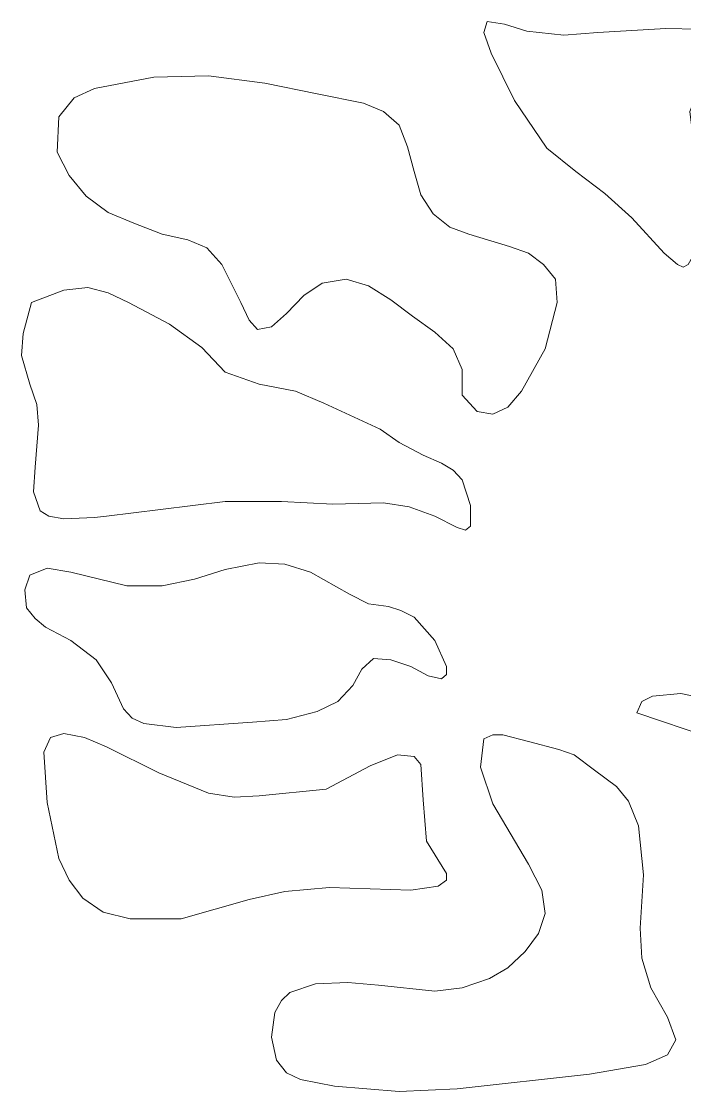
# Model space of a CAD drawing. Header units: millimetres. Extents: x -1200 to 1200, y -590 to 590.
# Drawn here: x -1200 to -903.1, y 102.8 to 581.6 of the extents above; entities that cross this region are included whole.
import ezdxf

# ---------------------------------------------------------------- set-up
doc = ezdxf.new("R2010")
doc.units = ezdxf.units.MM
doc.header["$MEASUREMENT"] = 0
doc.layers.add('Layer 1', color=7, linetype='Continuous')

msp = doc.modelspace()

# ---------------------------------------------------------------- linework, layer by layer
at = {"layer": 'Layer 1', "color": 250, "lineweight": 20}
for points, knots in [([(-901.516, 472.8718), (-901.516, 472.8718), (-896.2789, 482.0639), (-896.2789, 482.0639), (-896.2789, 482.0639), (-892.5377, 493.0554), (-892.5377, 493.0554), (-892.5377, 493.0554), (-892.5377, 505.2458), (-892.5377, 505.2458), (-892.5377, 505.2458), (-894.783, 518.6329), (-894.783, 518.6329), (-894.783, 518.6329), (-900.02, 535.2198), (-900.02, 535.2198), (-900.02, 535.2198), (-900.7667, 541.2141), (-900.7667, 541.2141), (-900.7667, 541.2141), (-899.2707, 545.0124), (-899.2707, 545.0124), (-899.2707, 545.0124), (-891.7885, 546.2113), (-891.7885, 546.2113), (-891.7885, 546.2113), (-867.3462, 545.0124), (-867.3462, 545.0124), (-867.3462, 545.0124), (-858.1209, 545.6107), (-858.1209, 545.6107), (-858.1209, 545.6107), (-849.8893, 548.0085), (-849.8893, 548.0085), (-849.8893, 548.0085), (-842.9065, 553.4045), (-842.9065, 553.4045), (-842.9065, 553.4045), (-839.1654, 559.5984), (-839.1654, 559.5984), (-839.1654, 559.5984), (-840.6614, 564.396), (-840.6614, 564.396), (-840.6614, 564.396), (-846.1481, 569.391), (-846.1481, 569.391), (-846.1481, 569.391), (-861.3625, 574.787), (-861.3625, 574.787), (-861.3625, 574.787), (-882.5605, 577.7831), (-882.5605, 577.7831), (-882.5605, 577.7831), (-911.4906, 578.3836), (-911.4906, 578.3836), (-911.4906, 578.3836), (-941.9193, 576.5842), (-941.9193, 576.5842), (-941.9193, 576.5842), (-957.1335, 575.3853), (-957.1335, 575.3853), (-957.1335, 575.3853), (-973.8412, 577.1847), (-973.8412, 577.1847), (-973.8412, 577.1847), (-983.8184, 580.3824), (-983.8184, 580.3824), (-983.8184, 580.3824), (-991.5504, 581.5814), (-991.5504, 581.5814), (-991.5504, 581.5814), (-993.0464, 576.5842), (-993.0464, 576.5842), (-993.0464, 576.5842), (-989.8047, 567.3921), (-989.8047, 567.3921), (-989.8047, 567.3921), (-979.328, 546.2113), (-979.328, 546.2113), (-979.328, 546.2113), (-964.863, 524.8288), (-964.863, 524.8288), (-964.863, 524.8288), (-951.8939, 514.4378), (-951.8939, 514.4378), (-951.8939, 514.4378), (-938.9247, 504.6452), (-938.9247, 504.6452), (-938.9247, 504.6452), (-926.7049, 493.6559), (-926.7049, 493.6559), (-926.7049, 493.6559), (-912.2398, 477.8689), (-912.2398, 477.8689), (-912.2398, 477.8689), (-906.2535, 472.8718), (-906.2535, 472.8718), (-906.2535, 472.8718), (-903.7612, 471.6729), (-903.7612, 471.6729), (-903.7612, 471.6729), (-901.516, 472.8718), (-901.516, 472.8718)], [0, 0, 0, 0, 0.02941176, 0.02941176, 0.02941176, 0.05882353, 0.05882353, 0.05882353, 0.08823529, 0.08823529, 0.08823529, 0.11764706, 0.11764706, 0.11764706, 0.14705882, 0.14705882, 0.14705882, 0.17647059, 0.17647059, 0.17647059, 0.20588235, 0.20588235, 0.20588235, 0.23529412, 0.23529412, 0.23529412, 0.26470588, 0.26470588, 0.26470588, 0.29411765, 0.29411765, 0.29411765, 0.32352941, 0.32352941, 0.32352941, 0.35294118, 0.35294118, 0.35294118, 0.38235294, 0.38235294, 0.38235294, 0.41176471, 0.41176471, 0.41176471, 0.44117647, 0.44117647, 0.44117647, 0.47058824, 0.47058824, 0.47058824, 0.5, 0.5, 0.5, 0.52941176, 0.52941176, 0.52941176, 0.55882353, 0.55882353, 0.55882353, 0.58823529, 0.58823529, 0.58823529, 0.61764706, 0.61764706, 0.61764706, 0.64705882, 0.64705882, 0.64705882, 0.67647059, 0.67647059, 0.67647059, 0.70588235, 0.70588235, 0.70588235, 0.73529412, 0.73529412, 0.73529412, 0.76470588, 0.76470588, 0.76470588, 0.79411765, 0.79411765, 0.79411765, 0.82352941, 0.82352941, 0.82352941, 0.85294118, 0.85294118, 0.85294118, 0.88235294, 0.88235294, 0.88235294, 0.91176471, 0.91176471, 0.91176471, 0.94117647, 0.94117647, 0.94117647, 0.97058824, 0.97058824, 0.97058824, 1, 1, 1, 1]), ([(-1002.7739, 414.3221), (-1002.7739, 414.3221), (-1002.7739, 425.912), (-1002.7739, 425.912), (-1002.7739, 425.912), (-1006.7621, 435.104), (-1006.7621, 435.104), (-1006.7621, 435.104), (-1014.9937, 442.4989), (-1014.9937, 442.4989), (-1014.9937, 442.4989), (-1024.9709, 449.6922), (-1024.9709, 449.6922), (-1024.9709, 449.6922), (-1034.6958, 457.087), (-1034.6958, 457.087), (-1034.6958, 457.087), (-1044.673, 463.2809), (-1044.673, 463.2809), (-1044.673, 463.2809), (-1054.6477, 466.2791), (-1054.6477, 466.2791), (-1054.6477, 466.2791), (-1065.3742, 464.4797), (-1065.3742, 464.4797), (-1065.3742, 464.4797), (-1073.6031, 458.8843), (-1073.6031, 458.8843), (-1073.6031, 458.8843), (-1081.3351, 450.891), (-1081.3351, 450.891), (-1081.3351, 450.891), (-1088.0682, 444.8966), (-1088.0682, 444.8966), (-1088.0682, 444.8966), (-1094.3043, 443.6978), (-1094.3043, 443.6978), (-1094.3043, 443.6978), (-1098.0454, 447.8927), (-1098.0454, 447.8927), (-1098.0454, 447.8927), (-1101.7865, 455.8859), (-1101.7865, 455.8859), (-1101.7865, 455.8859), (-1110.2653, 472.8718), (-1110.2653, 472.8718), (-1110.2653, 472.8718), (-1116.9982, 480.2667), (-1116.9982, 480.2667), (-1116.9982, 480.2667), (-1125.4795, 483.8633), (-1125.4795, 483.8633), (-1125.4795, 483.8633), (-1136.9527, 486.4605), (-1136.9527, 486.4605), (-1136.9527, 486.4605), (-1149.6721, 491.256), (-1149.6721, 491.256), (-1149.6721, 491.256), (-1161.1426, 496.0537), (-1161.1426, 496.0537), (-1161.1426, 496.0537), (-1171.1199, 503.4464), (-1171.1199, 503.4464), (-1171.1199, 503.4464), (-1178.6021, 512.6385), (-1178.6021, 512.6385), (-1178.6021, 512.6385), (-1184.089, 523.0294), (-1184.089, 523.0294), (-1184.089, 523.0294), (-1183.3397, 538.8164), (-1183.3397, 538.8164), (-1183.3397, 538.8164), (-1176.357, 547.4101), (-1176.357, 547.4101), (-1176.357, 547.4101), (-1167.3787, 551.6051), (-1167.3787, 551.6051), (-1167.3787, 551.6051), (-1140.6939, 556.6023), (-1140.6939, 556.6023), (-1140.6939, 556.6023), (-1116.2516, 557.2006), (-1116.2516, 557.2006), (-1116.2516, 557.2006), (-1091.0626, 554.0029), (-1091.0626, 554.0029), (-1091.0626, 554.0029), (-1067.6168, 549.2074), (-1067.6168, 549.2074), (-1067.6168, 549.2074), (-1046.9182, 545.0124), (-1046.9182, 545.0124), (-1046.9182, 545.0124), (-1037.94, 541.2141), (-1037.94, 541.2141), (-1037.94, 541.2141), (-1030.9547, 535.2198), (-1030.9547, 535.2198), (-1030.9547, 535.2198), (-1027.2135, 525.4271), (-1027.2135, 525.4271), (-1027.2135, 525.4271), (-1024.2216, 514.4378), (-1024.2216, 514.4378), (-1024.2216, 514.4378), (-1021.2298, 504.0469), (-1021.2298, 504.0469), (-1021.2298, 504.0469), (-1015.743, 495.4532), (-1015.743, 495.4532), (-1015.743, 495.4532), (-1008.2607, 489.4588), (-1008.2607, 489.4588), (-1008.2607, 489.4588), (-999.7794, 486.4605), (-999.7794, 486.4605), (-999.7794, 486.4605), (-981.5732, 480.865), (-981.5732, 480.865), (-981.5732, 480.865), (-973.0945, 477.8689), (-973.0945, 477.8689), (-973.0945, 477.8689), (-966.3615, 472.8718), (-966.3615, 472.8718), (-966.3615, 472.8718), (-960.8747, 466.2791), (-960.8747, 466.2791), (-960.8747, 466.2791), (-960.1254, 455.8859), (-960.1254, 455.8859), (-960.1254, 455.8859), (-965.6123, 435.104), (-965.6123, 435.104), (-965.6123, 435.104), (-976.0864, 416.1215), (-976.0864, 416.1215), (-976.0864, 416.1215), (-982.3225, 408.9261), (-982.3225, 408.9261), (-982.3225, 408.9261), (-989.0554, 405.93), (-989.0554, 405.93), (-989.0554, 405.93), (-996.0382, 407.1289), (-996.0382, 407.1289), (-996.0382, 407.1289), (-1002.7739, 414.3221), (-1002.7739, 414.3221)], [0, 0, 0, 0, 0.02, 0.02, 0.02, 0.04, 0.04, 0.04, 0.06, 0.06, 0.06, 0.08, 0.08, 0.08, 0.1, 0.1, 0.1, 0.12, 0.12, 0.12, 0.14, 0.14, 0.14, 0.16, 0.16, 0.16, 0.18, 0.18, 0.18, 0.2, 0.2, 0.2, 0.22, 0.22, 0.22, 0.24, 0.24, 0.24, 0.26, 0.26, 0.26, 0.28, 0.28, 0.28, 0.3, 0.3, 0.3, 0.32, 0.32, 0.32, 0.34, 0.34, 0.34, 0.36, 0.36, 0.36, 0.38, 0.38, 0.38, 0.4, 0.4, 0.4, 0.42, 0.42, 0.42, 0.44, 0.44, 0.44, 0.46, 0.46, 0.46, 0.48, 0.48, 0.48, 0.5, 0.5, 0.5, 0.52, 0.52, 0.52, 0.54, 0.54, 0.54, 0.56, 0.56, 0.56, 0.58, 0.58, 0.58, 0.6, 0.6, 0.6, 0.62, 0.62, 0.62, 0.64, 0.64, 0.64, 0.66, 0.66, 0.66, 0.68, 0.68, 0.68, 0.7, 0.7, 0.7, 0.72, 0.72, 0.72, 0.74, 0.74, 0.74, 0.76, 0.76, 0.76, 0.78, 0.78, 0.78, 0.8, 0.8, 0.8, 0.82, 0.82, 0.82, 0.84, 0.84, 0.84, 0.86, 0.86, 0.86, 0.88, 0.88, 0.88, 0.9, 0.9, 0.9, 0.92, 0.92, 0.92, 0.94, 0.94, 0.94, 0.96, 0.96, 0.96, 0.98, 0.98, 0.98, 1, 1, 1, 1]), ([(-1195.5622, 455.8859), (-1195.5622, 455.8859), (-1181.0945, 461.282), (-1181.0945, 461.282), (-1181.0945, 461.282), (-1170.3706, 462.4809), (-1170.3706, 462.4809), (-1170.3706, 462.4809), (-1161.1426, 460.0831), (-1161.1426, 460.0831), (-1161.1426, 460.0831), (-1152.1644, 455.8859), (-1152.1644, 455.8859), (-1152.1644, 455.8859), (-1133.7084, 446.0955), (-1133.7084, 446.0955), (-1133.7084, 446.0955), (-1119.2435, 435.7046), (-1119.2435, 435.7046), (-1119.2435, 435.7046), (-1108.7693, 424.7131), (-1108.7693, 424.7131), (-1108.7693, 424.7131), (-1093.555, 419.317), (-1093.555, 419.317), (-1093.555, 419.317), (-1077.3442, 416.1215), (-1077.3442, 416.1215), (-1077.3442, 416.1215), (-1064.6249, 410.7255), (-1064.6249, 410.7255), (-1064.6249, 410.7255), (-1039.436, 399.1357), (-1039.436, 399.1357), (-1039.436, 399.1357), (-1030.9547, 393.1413), (-1030.9547, 393.1413), (-1030.9547, 393.1413), (-1020.2308, 387.5458), (-1020.2308, 387.5458), (-1020.2308, 387.5458), (-1012.0018, 383.947), (-1012.0018, 383.947), (-1012.0018, 383.947), (-1006.7621, 380.7515), (-1006.7621, 380.7515), (-1006.7621, 380.7515), (-1002.7739, 376.5543), (-1002.7739, 376.5543), (-1002.7739, 376.5543), (-999.0327, 364.9645), (-999.0327, 364.9645), (-999.0327, 364.9645), (-999.0327, 355.7724), (-999.0327, 355.7724), (-999.0327, 355.7724), (-1001.2753, 353.973), (-1001.2753, 353.973), (-1001.2753, 353.973), (-1005.0165, 355.1718), (-1005.0165, 355.1718), (-1005.0165, 355.1718), (-1014.9937, 360.169), (-1014.9937, 360.169), (-1014.9937, 360.169), (-1026.4669, 364.364), (-1026.4669, 364.364), (-1026.4669, 364.364), (-1037.94, 366.1634), (-1037.94, 366.1634), (-1037.94, 366.1634), (-1060.634, 365.5629), (-1060.634, 365.5629), (-1060.634, 365.5629), (-1083.5804, 366.7617), (-1083.5804, 366.7617), (-1083.5804, 366.7617), (-1108.7693, 366.7617), (-1108.7693, 366.7617), (-1108.7693, 366.7617), (-1137.6993, 363.1651), (-1137.6993, 363.1651), (-1137.6993, 363.1651), (-1161.8919, 360.169), (-1161.8919, 360.169), (-1161.8919, 360.169), (-1167.3787, 359.5685), (-1167.3787, 359.5685), (-1167.3787, 359.5685), (-1181.0945, 358.9701), (-1181.0945, 358.9701), (-1181.0945, 358.9701), (-1187.8301, 360.169), (-1187.8301, 360.169), (-1187.8301, 360.169), (-1191.5712, 362.5668), (-1191.5712, 362.5668), (-1191.5712, 362.5668), (-1194.5631, 371.1583), (-1194.5631, 371.1583), (-1194.5631, 371.1583), (-1193.8165, 382.1498), (-1193.8165, 382.1498), (-1193.8165, 382.1498), (-1192.3179, 400.9329), (-1192.3179, 400.9329), (-1192.3179, 400.9329), (-1193.0672, 410.125), (-1193.0672, 410.125), (-1193.0672, 410.125), (-1196.3088, 419.317), (-1196.3088, 419.317), (-1196.3088, 419.317), (-1200.05, 432.108), (-1200.05, 432.108), (-1200.05, 432.108), (-1199.3032, 441.8984), (-1199.3032, 441.8984), (-1199.3032, 441.8984), (-1195.5622, 455.8859), (-1195.5622, 455.8859)], [0, 0, 0, 0, 0.025, 0.025, 0.025, 0.05, 0.05, 0.05, 0.075, 0.075, 0.075, 0.1, 0.1, 0.1, 0.125, 0.125, 0.125, 0.15, 0.15, 0.15, 0.175, 0.175, 0.175, 0.2, 0.2, 0.2, 0.225, 0.225, 0.225, 0.25, 0.25, 0.25, 0.275, 0.275, 0.275, 0.3, 0.3, 0.3, 0.325, 0.325, 0.325, 0.35, 0.35, 0.35, 0.375, 0.375, 0.375, 0.4, 0.4, 0.4, 0.425, 0.425, 0.425, 0.45, 0.45, 0.45, 0.475, 0.475, 0.475, 0.5, 0.5, 0.5, 0.525, 0.525, 0.525, 0.55, 0.55, 0.55, 0.575, 0.575, 0.575, 0.6, 0.6, 0.6, 0.625, 0.625, 0.625, 0.65, 0.65, 0.65, 0.675, 0.675, 0.675, 0.7, 0.7, 0.7, 0.725, 0.725, 0.725, 0.75, 0.75, 0.75, 0.775, 0.775, 0.775, 0.8, 0.8, 0.8, 0.825, 0.825, 0.825, 0.85, 0.85, 0.85, 0.875, 0.875, 0.875, 0.9, 0.9, 0.9, 0.925, 0.925, 0.925, 0.95, 0.95, 0.95, 0.975, 0.975, 0.975, 1, 1, 1, 1]), ([(-1035.6948, 319.8018), (-1035.6948, 319.8018), (-1044.673, 321.0007), (-1044.673, 321.0007), (-1044.673, 321.0007), (-1053.1518, 325.3973), (-1053.1518, 325.3973), (-1053.1518, 325.3973), (-1070.6112, 335.1899), (-1070.6112, 335.1899), (-1070.6112, 335.1899), (-1082.0818, 338.7865), (-1082.0818, 338.7865), (-1082.0818, 338.7865), (-1093.555, 339.3849), (-1093.555, 339.3849), (-1093.555, 339.3849), (-1108.7693, 336.3888), (-1108.7693, 336.3888), (-1108.7693, 336.3888), (-1122.4851, 331.9922), (-1122.4851, 331.9922), (-1122.4851, 331.9922), (-1136.9527, 328.9939), (-1136.9527, 328.9939), (-1136.9527, 328.9939), (-1152.9137, 328.9939), (-1152.9137, 328.9939), (-1152.9137, 328.9939), (-1177.8528, 335.1899), (-1177.8528, 335.1899), (-1177.8528, 335.1899), (-1188.5768, 336.9871), (-1188.5768, 336.9871), (-1188.5768, 336.9871), (-1196.3088, 333.7894), (-1196.3088, 333.7894), (-1196.3088, 333.7894), (-1198.554, 327.1967), (-1198.554, 327.1967), (-1198.554, 327.1967), (-1197.8047, 319.2035), (-1197.8047, 319.2035), (-1197.8047, 319.2035), (-1193.8165, 314.4058), (-1193.8165, 314.4058), (-1193.8165, 314.4058), (-1189.326, 310.6097), (-1189.326, 310.6097), (-1189.326, 310.6097), (-1177.8528, 304.6154), (-1177.8528, 304.6154), (-1177.8528, 304.6154), (-1166.6295, 296.0216), (-1166.6295, 296.0216), (-1166.6295, 296.0216), (-1159.6467, 285.6306), (-1159.6467, 285.6306), (-1159.6467, 285.6306), (-1154.4097, 274.0408), (-1154.4097, 274.0408), (-1154.4097, 274.0408), (-1150.4187, 269.8437), (-1150.4187, 269.8437), (-1150.4187, 269.8437), (-1145.1816, 267.4459), (-1145.1816, 267.4459), (-1145.1816, 267.4459), (-1130.7166, 265.6487), (-1130.7166, 265.6487), (-1130.7166, 265.6487), (-1096.5495, 268.0464), (-1096.5495, 268.0464), (-1096.5495, 268.0464), (-1081.3351, 269.2454), (-1081.3351, 269.2454), (-1081.3351, 269.2454), (-1067.6168, 272.842), (-1067.6168, 272.842), (-1067.6168, 272.842), (-1058.3888, 277.2386), (-1058.3888, 277.2386), (-1058.3888, 277.2386), (-1051.6558, 284.4318), (-1051.6558, 284.4318), (-1051.6558, 284.4318), (-1047.6649, 291.8266), (-1047.6649, 291.8266), (-1047.6649, 291.8266), (-1042.4279, 296.6222), (-1042.4279, 296.6222), (-1042.4279, 296.6222), (-1034.6958, 296.0216), (-1034.6958, 296.0216), (-1034.6958, 296.0216), (-1025.7176, 293.0255), (-1025.7176, 293.0255), (-1025.7176, 293.0255), (-1017.9856, 288.8284), (-1017.9856, 288.8284), (-1017.9856, 288.8284), (-1012.0018, 287.4301), (-1012.0018, 287.4301), (-1012.0018, 287.4301), (-1009.7567, 289.4289), (-1009.7567, 289.4289), (-1009.7567, 289.4289), (-1009.7567, 293.0255), (-1009.7567, 293.0255), (-1009.7567, 293.0255), (-1014.9937, 304.6154), (-1014.9937, 304.6154), (-1014.9937, 304.6154), (-1024.2216, 315.0063), (-1024.2216, 315.0063), (-1024.2216, 315.0063), (-1030.208, 318.0046), (-1030.208, 318.0046), (-1030.208, 318.0046), (-1035.6948, 319.8018), (-1035.6948, 319.8018)], [0, 0, 0, 0, 0.025, 0.025, 0.025, 0.05, 0.05, 0.05, 0.075, 0.075, 0.075, 0.1, 0.1, 0.1, 0.125, 0.125, 0.125, 0.15, 0.15, 0.15, 0.175, 0.175, 0.175, 0.2, 0.2, 0.2, 0.225, 0.225, 0.225, 0.25, 0.25, 0.25, 0.275, 0.275, 0.275, 0.3, 0.3, 0.3, 0.325, 0.325, 0.325, 0.35, 0.35, 0.35, 0.375, 0.375, 0.375, 0.4, 0.4, 0.4, 0.425, 0.425, 0.425, 0.45, 0.45, 0.45, 0.475, 0.475, 0.475, 0.5, 0.5, 0.5, 0.525, 0.525, 0.525, 0.55, 0.55, 0.55, 0.575, 0.575, 0.575, 0.6, 0.6, 0.6, 0.625, 0.625, 0.625, 0.65, 0.65, 0.65, 0.675, 0.675, 0.675, 0.7, 0.7, 0.7, 0.725, 0.725, 0.725, 0.75, 0.75, 0.75, 0.775, 0.775, 0.775, 0.8, 0.8, 0.8, 0.825, 0.825, 0.825, 0.85, 0.85, 0.85, 0.875, 0.875, 0.875, 0.9, 0.9, 0.9, 0.925, 0.925, 0.925, 0.95, 0.95, 0.95, 0.975, 0.975, 0.975, 1, 1, 1, 1]), ([(-924.4597, 272.2436), (-924.4597, 272.2436), (-891.7885, 261.2521), (-891.7885, 261.2521), (-891.7885, 261.2521), (-881.0646, 254.6572), (-881.0646, 254.6572), (-881.0646, 254.6572), (-874.0818, 248.4634), (-874.0818, 248.4634), (-874.0818, 248.4634), (-867.3462, 235.0741), (-867.3462, 235.0741), (-867.3462, 235.0741), (-867.3462, 221.6849), (-867.3462, 221.6849), (-867.3462, 221.6849), (-871.0873, 205.1002), (-871.0873, 205.1002), (-871.0873, 205.1002), (-880.3153, 192.3092), (-880.3153, 192.3092), (-880.3153, 192.3092), (-885.555, 188.1143), (-885.555, 188.1143), (-885.555, 188.1143), (-890.2925, 183.1172), (-890.2925, 183.1172), (-890.2925, 183.1172), (-890.2925, 170.929), (-890.2925, 170.929), (-890.2925, 170.929), (-883.3098, 160.7375), (-883.3098, 160.7375), (-883.3098, 160.7375), (-875.8275, 156.9392), (-875.8275, 156.9392), (-875.8275, 156.9392), (-867.3462, 156.9392), (-867.3462, 156.9392), (-867.3462, 156.9392), (-852.1345, 163.1352), (-852.1345, 163.1352), (-852.1345, 163.1352), (-846.8974, 167.9307), (-846.8974, 167.9307), (-846.8974, 167.9307), (-842.1573, 174.1267), (-842.1573, 174.1267), (-842.1573, 174.1267), (-839.1654, 183.9172), (-839.1654, 183.9172), (-839.1654, 183.9172), (-837.6695, 193.5103), (-837.6695, 193.5103), (-837.6695, 193.5103), (-838.4161, 214.8906), (-838.4161, 214.8906), (-838.4161, 214.8906), (-839.9121, 238.6708), (-839.9121, 238.6708), (-839.9121, 238.6708), (-844.4024, 249.6623), (-844.4024, 249.6623), (-844.4024, 249.6623), (-852.8812, 260.0532), (-852.8812, 260.0532), (-852.8812, 260.0532), (-862.1091, 266.8476), (-862.1091, 266.8476), (-862.1091, 266.8476), (-875.8275, 272.842), (-875.8275, 272.842), (-875.8275, 272.842), (-890.2925, 277.8369), (-890.2925, 277.8369), (-890.2925, 277.8369), (-904.7576, 280.8352), (-904.7576, 280.8352), (-904.7576, 280.8352), (-917.477, 279.6363), (-917.477, 279.6363), (-917.477, 279.6363), (-922.2171, 277.2386), (-922.2171, 277.2386), (-922.2171, 277.2386), (-924.4597, 272.2436), (-924.4597, 272.2436)], [0, 0, 0, 0, 0.03448276, 0.03448276, 0.03448276, 0.06896552, 0.06896552, 0.06896552, 0.10344828, 0.10344828, 0.10344828, 0.13793103, 0.13793103, 0.13793103, 0.17241379, 0.17241379, 0.17241379, 0.20689655, 0.20689655, 0.20689655, 0.24137931, 0.24137931, 0.24137931, 0.27586207, 0.27586207, 0.27586207, 0.31034483, 0.31034483, 0.31034483, 0.34482759, 0.34482759, 0.34482759, 0.37931034, 0.37931034, 0.37931034, 0.4137931, 0.4137931, 0.4137931, 0.44827586, 0.44827586, 0.44827586, 0.48275862, 0.48275862, 0.48275862, 0.51724138, 0.51724138, 0.51724138, 0.55172414, 0.55172414, 0.55172414, 0.5862069, 0.5862069, 0.5862069, 0.62068966, 0.62068966, 0.62068966, 0.65517241, 0.65517241, 0.65517241, 0.68965517, 0.68965517, 0.68965517, 0.72413793, 0.72413793, 0.72413793, 0.75862069, 0.75862069, 0.75862069, 0.79310345, 0.79310345, 0.79310345, 0.82758621, 0.82758621, 0.82758621, 0.86206897, 0.86206897, 0.86206897, 0.89655172, 0.89655172, 0.89655172, 0.93103448, 0.93103448, 0.93103448, 0.96551724, 0.96551724, 0.96551724, 1, 1, 1, 1]), ([(-1063.6284, 238.0724), (-1063.6284, 238.0724), (-1043.9238, 248.4634), (-1043.9238, 248.4634), (-1043.9238, 248.4634), (-1031.7039, 253.4584), (-1031.7039, 253.4584), (-1031.7039, 253.4584), (-1024.2216, 252.6584), (-1024.2216, 252.6584), (-1024.2216, 252.6584), (-1021.2298, 249.0617), (-1021.2298, 249.0617), (-1021.2298, 249.0617), (-1020.2308, 233.2748), (-1020.2308, 233.2748), (-1020.2308, 233.2748), (-1018.7349, 214.8906), (-1018.7349, 214.8906), (-1018.7349, 214.8906), (-1009.7567, 200.3025), (-1009.7567, 200.3025), (-1009.7567, 200.3025), (-1009.7567, 197.3064), (-1009.7567, 197.3064), (-1009.7567, 197.3064), (-1013.4977, 194.7092), (-1013.4977, 194.7092), (-1013.4977, 194.7092), (-1025.7176, 192.9098), (-1025.7176, 192.9098), (-1025.7176, 192.9098), (-1062.13, 194.1086), (-1062.13, 194.1086), (-1062.13, 194.1086), (-1082.0818, 192.3092), (-1082.0818, 192.3092), (-1082.0818, 192.3092), (-1098.0454, 188.7126), (-1098.0454, 188.7126), (-1098.0454, 188.7126), (-1128.4714, 180.1211), (-1128.4714, 180.1211), (-1128.4714, 180.1211), (-1151.4178, 180.1211), (-1151.4178, 180.1211), (-1151.4178, 180.1211), (-1163.3879, 183.1172), (-1163.3879, 183.1172), (-1163.3879, 183.1172), (-1172.6158, 189.3132), (-1172.6158, 189.3132), (-1172.6158, 189.3132), (-1178.6021, 197.3064), (-1178.6021, 197.3064), (-1178.6021, 197.3064), (-1183.3397, 207.0968), (-1183.3397, 207.0968), (-1183.3397, 207.0968), (-1188.5768, 232.0759), (-1188.5768, 232.0759), (-1188.5768, 232.0759), (-1190.0753, 254.6572), (-1190.0753, 254.6572), (-1190.0753, 254.6572), (-1187.0809, 261.2521), (-1187.0809, 261.2521), (-1187.0809, 261.2521), (-1181.0945, 263.0493), (-1181.0945, 263.0493), (-1181.0945, 263.0493), (-1171.8691, 261.2521), (-1171.8691, 261.2521), (-1171.8691, 261.2521), (-1161.8919, 257.055), (-1161.8919, 257.055), (-1161.8919, 257.055), (-1138.4486, 245.4651), (-1138.4486, 245.4651), (-1138.4486, 245.4651), (-1116.2516, 236.2731), (-1116.2516, 236.2731), (-1116.2516, 236.2731), (-1104.7784, 234.4736), (-1104.7784, 234.4736), (-1104.7784, 234.4736), (-1093.555, 235.0741), (-1093.555, 235.0741), (-1093.555, 235.0741), (-1063.6284, 238.0724), (-1063.6284, 238.0724)], [0, 0, 0, 0, 0.03333333, 0.03333333, 0.03333333, 0.06666667, 0.06666667, 0.06666667, 0.1, 0.1, 0.1, 0.13333333, 0.13333333, 0.13333333, 0.16666667, 0.16666667, 0.16666667, 0.2, 0.2, 0.2, 0.23333333, 0.23333333, 0.23333333, 0.26666667, 0.26666667, 0.26666667, 0.3, 0.3, 0.3, 0.33333333, 0.33333333, 0.33333333, 0.36666667, 0.36666667, 0.36666667, 0.4, 0.4, 0.4, 0.43333333, 0.43333333, 0.43333333, 0.46666667, 0.46666667, 0.46666667, 0.5, 0.5, 0.5, 0.53333333, 0.53333333, 0.53333333, 0.56666667, 0.56666667, 0.56666667, 0.6, 0.6, 0.6, 0.63333333, 0.63333333, 0.63333333, 0.66666667, 0.66666667, 0.66666667, 0.7, 0.7, 0.7, 0.73333333, 0.73333333, 0.73333333, 0.76666667, 0.76666667, 0.76666667, 0.8, 0.8, 0.8, 0.83333333, 0.83333333, 0.83333333, 0.86666667, 0.86666667, 0.86666667, 0.9, 0.9, 0.9, 0.93333333, 0.93333333, 0.93333333, 0.96666667, 0.96666667, 0.96666667, 1, 1, 1, 1]), ([(-943.4151, 246.664), (-943.4151, 246.664), (-933.6877, 239.2713), (-933.6877, 239.2713), (-933.6877, 239.2713), (-928.2008, 232.6764), (-928.2008, 232.6764), (-928.2008, 232.6764), (-923.713, 221.6849), (-923.713, 221.6849), (-923.713, 221.6849), (-921.4679, 199.7041), (-921.4679, 199.7041), (-921.4679, 199.7041), (-922.9638, 175.9239), (-922.9638, 175.9239), (-922.9638, 175.9239), (-922.2171, 162.5347), (-922.2171, 162.5347), (-922.2171, 162.5347), (-918.2262, 149.1476), (-918.2262, 149.1476), (-918.2262, 149.1476), (-910.7439, 136.1573), (-910.7439, 136.1573), (-910.7439, 136.1573), (-907.0028, 125.9658), (-907.0028, 125.9658), (-907.0028, 125.9658), (-910.7439, 119.1714), (-910.7439, 119.1714), (-910.7439, 119.1714), (-920.7186, 114.9765), (-920.7186, 114.9765), (-920.7186, 114.9765), (-945.6603, 110.5799), (-945.6603, 110.5799), (-945.6603, 110.5799), (-1005.0165, 103.985), (-1005.0165, 103.985), (-1005.0165, 103.985), (-1030.9547, 102.7861), (-1030.9547, 102.7861), (-1030.9547, 102.7861), (-1059.8874, 105.1838), (-1059.8874, 105.1838), (-1059.8874, 105.1838), (-1075.0991, 108.1821), (-1075.0991, 108.1821), (-1075.0991, 108.1821), (-1081.3351, 111.1782), (-1081.3351, 111.1782), (-1081.3351, 111.1782), (-1085.823, 116.7736), (-1085.823, 116.7736), (-1085.823, 116.7736), (-1088.0682, 127.1647), (-1088.0682, 127.1647), (-1088.0682, 127.1647), (-1086.5723, 138.1561), (-1086.5723, 138.1561), (-1086.5723, 138.1561), (-1083.5804, 143.5522), (-1083.5804, 143.5522), (-1083.5804, 143.5522), (-1079.8392, 147.1488), (-1079.8392, 147.1488), (-1079.8392, 147.1488), (-1068.366, 150.9449), (-1068.366, 150.9449), (-1068.366, 150.9449), (-1053.901, 151.5454), (-1053.901, 151.5454), (-1053.901, 151.5454), (-1040.1826, 150.3465), (-1040.1826, 150.3465), (-1040.1826, 150.3465), (-1014.9937, 147.7471), (-1014.9937, 147.7471), (-1014.9937, 147.7471), (-1002.7739, 149.1476), (-1002.7739, 149.1476), (-1002.7739, 149.1476), (-990.5514, 153.3426), (-990.5514, 153.3426), (-990.5514, 153.3426), (-982.3225, 158.1403), (-982.3225, 158.1403), (-982.3225, 158.1403), (-974.5905, 165.5329), (-974.5905, 165.5329), (-974.5905, 165.5329), (-968.6041, 173.5262), (-968.6041, 173.5262), (-968.6041, 173.5262), (-965.6123, 182.5188), (-965.6123, 182.5188), (-965.6123, 182.5188), (-967.1081, 192.9098), (-967.1081, 192.9098), (-967.1081, 192.9098), (-973.0945, 204.4996), (-973.0945, 204.4996), (-973.0945, 204.4996), (-989.0554, 231.4775), (-989.0554, 231.4775), (-989.0554, 231.4775), (-994.5423, 247.8629), (-994.5423, 247.8629), (-994.5423, 247.8629), (-993.0464, 260.6516), (-993.0464, 260.6516), (-993.0464, 260.6516), (-989.0554, 262.451), (-989.0554, 262.451), (-989.0554, 262.451), (-984.5677, 262.451), (-984.5677, 262.451), (-984.5677, 262.451), (-973.0945, 259.4527), (-973.0945, 259.4527), (-973.0945, 259.4527), (-959.3761, 255.8561), (-959.3761, 255.8561), (-959.3761, 255.8561), (-952.6431, 253.4584), (-952.6431, 253.4584), (-952.6431, 253.4584), (-943.4151, 246.664), (-943.4151, 246.664)], [0, 0, 0, 0, 0.02325581, 0.02325581, 0.02325581, 0.04651163, 0.04651163, 0.04651163, 0.06976744, 0.06976744, 0.06976744, 0.09302326, 0.09302326, 0.09302326, 0.11627907, 0.11627907, 0.11627907, 0.13953488, 0.13953488, 0.13953488, 0.1627907, 0.1627907, 0.1627907, 0.18604651, 0.18604651, 0.18604651, 0.20930233, 0.20930233, 0.20930233, 0.23255814, 0.23255814, 0.23255814, 0.25581395, 0.25581395, 0.25581395, 0.27906977, 0.27906977, 0.27906977, 0.30232558, 0.30232558, 0.30232558, 0.3255814, 0.3255814, 0.3255814, 0.34883721, 0.34883721, 0.34883721, 0.37209302, 0.37209302, 0.37209302, 0.39534884, 0.39534884, 0.39534884, 0.41860465, 0.41860465, 0.41860465, 0.44186047, 0.44186047, 0.44186047, 0.46511628, 0.46511628, 0.46511628, 0.48837209, 0.48837209, 0.48837209, 0.51162791, 0.51162791, 0.51162791, 0.53488372, 0.53488372, 0.53488372, 0.55813953, 0.55813953, 0.55813953, 0.58139535, 0.58139535, 0.58139535, 0.60465116, 0.60465116, 0.60465116, 0.62790698, 0.62790698, 0.62790698, 0.65116279, 0.65116279, 0.65116279, 0.6744186, 0.6744186, 0.6744186, 0.69767442, 0.69767442, 0.69767442, 0.72093023, 0.72093023, 0.72093023, 0.74418605, 0.74418605, 0.74418605, 0.76744186, 0.76744186, 0.76744186, 0.79069767, 0.79069767, 0.79069767, 0.81395349, 0.81395349, 0.81395349, 0.8372093, 0.8372093, 0.8372093, 0.86046512, 0.86046512, 0.86046512, 0.88372093, 0.88372093, 0.88372093, 0.90697674, 0.90697674, 0.90697674, 0.93023256, 0.93023256, 0.93023256, 0.95348837, 0.95348837, 0.95348837, 0.97674419, 0.97674419, 0.97674419, 1, 1, 1, 1])]:
    msp.add_open_spline(points, degree=3, knots=knots, dxfattribs=at)

doc.saveas('drawing.dxf')
